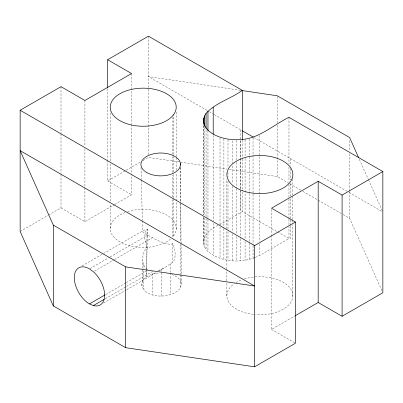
<?xml version="1.0" encoding="UTF-8"?>
<svg xmlns="http://www.w3.org/2000/svg" width="403" height="403" viewBox="0 0 403 403"><rect width="100%" height="100%" fill="white"/><g stroke="black" fill="none" stroke-linecap="round" stroke-linejoin="round"><path stroke-width="0.3" stroke-dasharray="2.02 1.51" d="M110.241 228.259L110.241 203.737M110.241 201.223L110.241 163.497M110.241 160.983L110.241 111.309M176.192 229.171L176.202 172.711M176.202 170.202L176.207 157.029M176.207 156.399L176.212 111.858M226.874 295.918L226.874 281.47M226.874 280.846L226.874 269.542M226.874 268.912L226.874 229.347M226.874 228.718L226.874 179.108M292.845 296.19L292.845 224.587M292.845 222.078L292.845 220.194M292.845 219.564L292.845 195.697M292.845 195.067L292.845 178.741M172.68 199.505L172.565 237.125L173.446 236.057L173.547 198.427M173.552 197.802L173.612 174.6M173.622 172.091L173.668 155.16M173.668 154.53L173.774 115.021M172.691 196.996L172.761 175.048M172.766 172.539L172.816 156.863M172.822 154.354L172.942 115.475M146.259 269.642L146.088 277.138L146.36 269.733M146.274 269.018L147.176 229.045L142.954 230.748L103.773 253.376M141.982 285.949L142.395 268.972M142.41 268.348C142.853 261.34 141.398 252.807 147.176 247.523L147.176 229.045L146.853 229.342A21.445 12.382 60 0 0 146.853 246.853L147.176 247.523L146.385 269.118M254.746 257.638C239.578 263.371 220.678 262.116 207.963 251.407C197.057 241.1 208.558 229.075 219.141 224.99M143.498 270.821L143.498 288.946A18.145 10.473 0 0 0 152.571 295.011C158.51 296.588 164.877 296.447 170.686 294.412A19.792 11.43 0 0 0 180.635 287.319L181.35 284.226L181.285 274.821M159.18 270.902L164.59 267.778L173.119 262.01A21.445 12.382 60 0 0 173.119 244.505L172.686 243.608L170.686 244.399C160.737 243.301 152.002 237.367 143.498 232.511L142.607 231.539L142.954 230.748M20.15 231.468L47.927 215.429M48.471 215.111L60.999 207.877L60.999 173.965M107.656 160.218L107.656 180.942L125.6 170.585M126.144 170.268L140.284 162.107M143.005 160.535L148.44 157.397L226.884 169.084M60.999 207.877L84.912 221.685L114.205 204.769M114.749 204.457L131.564 194.75L131.564 174.65M82.005 265.945L103.228 253.689M90 268.579L109.505 257.316M110.044 257.003L147.972 235.105M94.468 271.128L113.999 259.87M114.543 259.557L152.52 237.669M219.68 224.678L242.324 211.61L277.042 231.654M105.712 294.522L125.756 282.951M126.3 282.634L146.344 271.063M105.319 298.699L125.938 286.815M126.477 286.503L152.52 271.491L152.571 295.011M103.43 303.096L126.164 289.969M126.703 289.656L156.475 272.468M255.316 257.386L259.859 255.351L288.976 238.546L288.976 226.642M271.526 235.221L271.526 329.422L294.85 315.957M158.047 270.715L164.59 267.778M240.581 90.317L148.44 76.59L208.774 111.43M229.372 169.456L277.309 176.6L289.273 183.506M209.318 111.742L213.666 114.251M214.21 114.568L242.324 130.804M253.714 137.378L346.983 191.244M349.159 192.498L382.306 211.64M289.812 183.818L300.688 190.095M302.865 191.354L342.555 214.27M343.099 214.582L349.623 218.35L382.341 291.616M277.581 231.967L288.976 238.546M107.656 180.942L131.564 194.75M271.526 329.422L295.434 343.23M147.488 269.723C144.229 267.673 143.025 263.799 142.607 260.172M359.335 159.291L368.282 179.325M368.538 179.899L382.341 210.809M141.025 167.608L141.317 179.516M141.337 180.146L142.33 220.255M142.345 220.884L142.607 231.539M180.509 167.552L180.761 202.049M180.766 202.679L181.053 242.828M181.058 243.452L181.279 274.191M180.106 167.391L180.257 201.299M180.267 203.807L180.433 242.112M180.448 244.621L180.574 274.136M180.579 274.76L180.635 287.319M349.623 140.672L349.623 151.321M349.623 153.83L349.623 190.785M349.623 191.415L349.623 218.35M290.467 158.606L290.467 165.497M290.467 168.63L290.467 179.904M290.467 183.662L290.467 196.19M290.467 198.694L290.467 219.368M290.467 219.993L290.467 225.63M290.467 226.259L290.467 239.412M288.976 117.333L288.976 164.001M288.976 167.134L288.976 181.541M288.976 184.675L288.976 198.452M288.976 199.082L288.976 218.497M288.976 219.126L288.976 226.018M277.309 96.418L277.309 122.729M277.309 125.232L277.309 176.6M271.526 209.469L271.526 234.591M259.859 135.398L259.859 241.538M259.859 244.047L259.859 255.351M253.044 137.816L253.044 245.21M253.044 245.84L253.044 258.399M249.17 138.924L249.17 192.936M249.17 193.566L249.17 242.551M249.17 243.18L249.17 259.507M245.084 139.735L245.084 157.946M245.084 158.575L245.084 238.964M245.084 241.473L245.084 260.318M242.324 140.199L242.324 158.364M242.324 158.989L242.324 189.682M242.324 192.191L242.324 211.61M240.848 140.849L240.848 190.468M240.848 191.093L240.848 238.198M240.848 238.823L240.848 260.806M240.843 129.947L240.843 139.967M240.843 140.597L240.843 210.754M236.536 140.385L236.536 161.739M236.536 162.369L236.536 188.115M236.536 188.745L236.536 233.962M236.536 236.475L236.536 260.968M232.224 140.849L232.224 163.462M232.224 165.971L232.224 183.556M232.224 186.07L232.224 231.287M232.224 233.8L232.224 260.806M227.987 139.735L227.987 167.996M227.987 172.388L227.987 176.786M227.987 181.184L227.987 228.914M227.987 231.428L227.987 260.318M223.897 138.924L223.897 228.108M223.897 228.738L223.897 259.507M220.028 137.816L220.028 224.486M220.028 227L220.028 258.399M213.207 135.398L213.212 220.874M213.207 223.322L213.207 255.351M207.963 130.824L207.968 219.167M207.963 219.378L207.963 251.407M206.059 129.711L206.054 217.771M206.054 218.401L206.054 249.17M204.669 127.484L204.669 215.6M204.669 217.922L204.669 246.812M203.827 125.671L203.827 214.9M203.827 217.363L203.827 244.369M203.545 125.696L203.545 214.875M203.545 217.388L203.545 241.881M172.686 243.608L172.686 262.413M170.686 263.617L170.686 272.413M170.686 273.043L170.686 294.412M161.769 269.103L161.769 296.114M148.44 36.184L148.44 156.142M143.498 264.575L143.498 268.322M131.564 73.537L131.564 123.781M131.564 124.406L131.564 174.025M107.656 88.625L107.656 159.593M84.912 100.473L84.912 146.319M84.912 148.833L84.912 187.143M84.912 187.768L84.912 221.685M60.999 86.67L60.999 133.141M60.999 133.771L60.999 173.335M143.498 288.946A19.792 11.43 0 0 1 159.467 272.907M171.738 274.468A19.792 11.43 0 0 1 181.35 284.226M127.721 211.605A32.991 19.047 0 0 1 165.643 214.446A32.991 19.047 0 0 1 173.446 236.057M170.464 239.16A32.991 19.047 0 0 1 119.525 241.664A32.991 19.047 0 0 1 125.509 212.351M254.983 276.916A32.991 19.047 0 0 1 292.85 295.595A32.991 19.047 0 0 1 255.532 314.637M253.507 314.446A32.991 19.047 0 0 1 234.128 283.838M235.926 282.649A32.991 19.047 0 0 1 241.679 279.863M244.319 278.957A32.991 19.047 0 0 1 253.971 277.017"/><path stroke-width="0.6" d="M242.324 139.569L242.324 90.398C230.848 98.77 215.731 102.644 206.059 113.379C204.568 115.535 203.606 118.034 203.545 120.673C203.58 126.728 208.432 131.187 213.207 134.144C221.62 138.738 231.362 140.274 240.848 139.594C259.114 138.602 273.234 124.96 288.976 117.333L382.85 171.552L342.092 195.082L318.179 181.279L271.526 208.215L295.434 222.018L295.434 343.23L254.585 366.816L125.62 347.678L53.302 305.927L53.302 225.121L20.15 150.657L20.15 110.256L60.999 86.67L84.912 100.473L131.564 73.537L107.656 59.735L107.656 87.365M180.484 163.784L180.106 166.761A19.792 11.43 0 0 1 148.893 173.607A19.792 11.43 0 0 1 151.337 154.384A19.792 11.43 0 0 1 180.484 163.784L180.494 165.039M107.656 59.735L148.44 36.184L242.324 90.398M89.461 303.907L93.385 305.575A21.445 12.382 60 0 0 104.624 295.152A21.445 12.382 60 0 0 93.385 271.753L89.461 268.892A21.445 12.382 60 0 0 74.298 277.647A21.445 12.382 60 0 0 89.461 303.907L105.173 294.835M93.385 305.575L104.236 299.323M254.585 366.816L254.585 245.603L295.434 222.018M295.394 315.645L318.179 302.492L342.092 316.295L382.85 292.759L382.85 171.552M241.825 90.504L277.309 95.793L349.623 137.544L358.569 157.578M53.302 225.121L125.62 266.872L254.585 286.009L20.15 150.657L20.15 231.468L53.302 305.927M242.324 130.804L253.17 137.065M20.15 110.256L254.585 245.603M342.092 195.082L342.092 316.295M318.179 181.279L318.179 302.492M213.212 107.203L213.212 134.209M207.968 111.147L207.968 130.617M206.059 113.379L206.059 128.456M204.669 115.742L204.669 126.416M203.827 118.185L203.827 124.467M203.545 120.673L203.545 122.557M125.62 266.872L125.62 347.678M173.779 114.392L172.942 115.475A32.991 19.047 0 0 1 116.356 118.255A32.991 19.047 0 0 1 139.413 88.287A32.991 19.047 0 0 1 173.779 114.392M242.732 190.821A32.991 19.047 0 0 0 292.845 174.973A32.991 19.047 0 0 0 244.011 157.84A32.991 19.047 0 0 0 242.732 190.821"/></g></svg>
